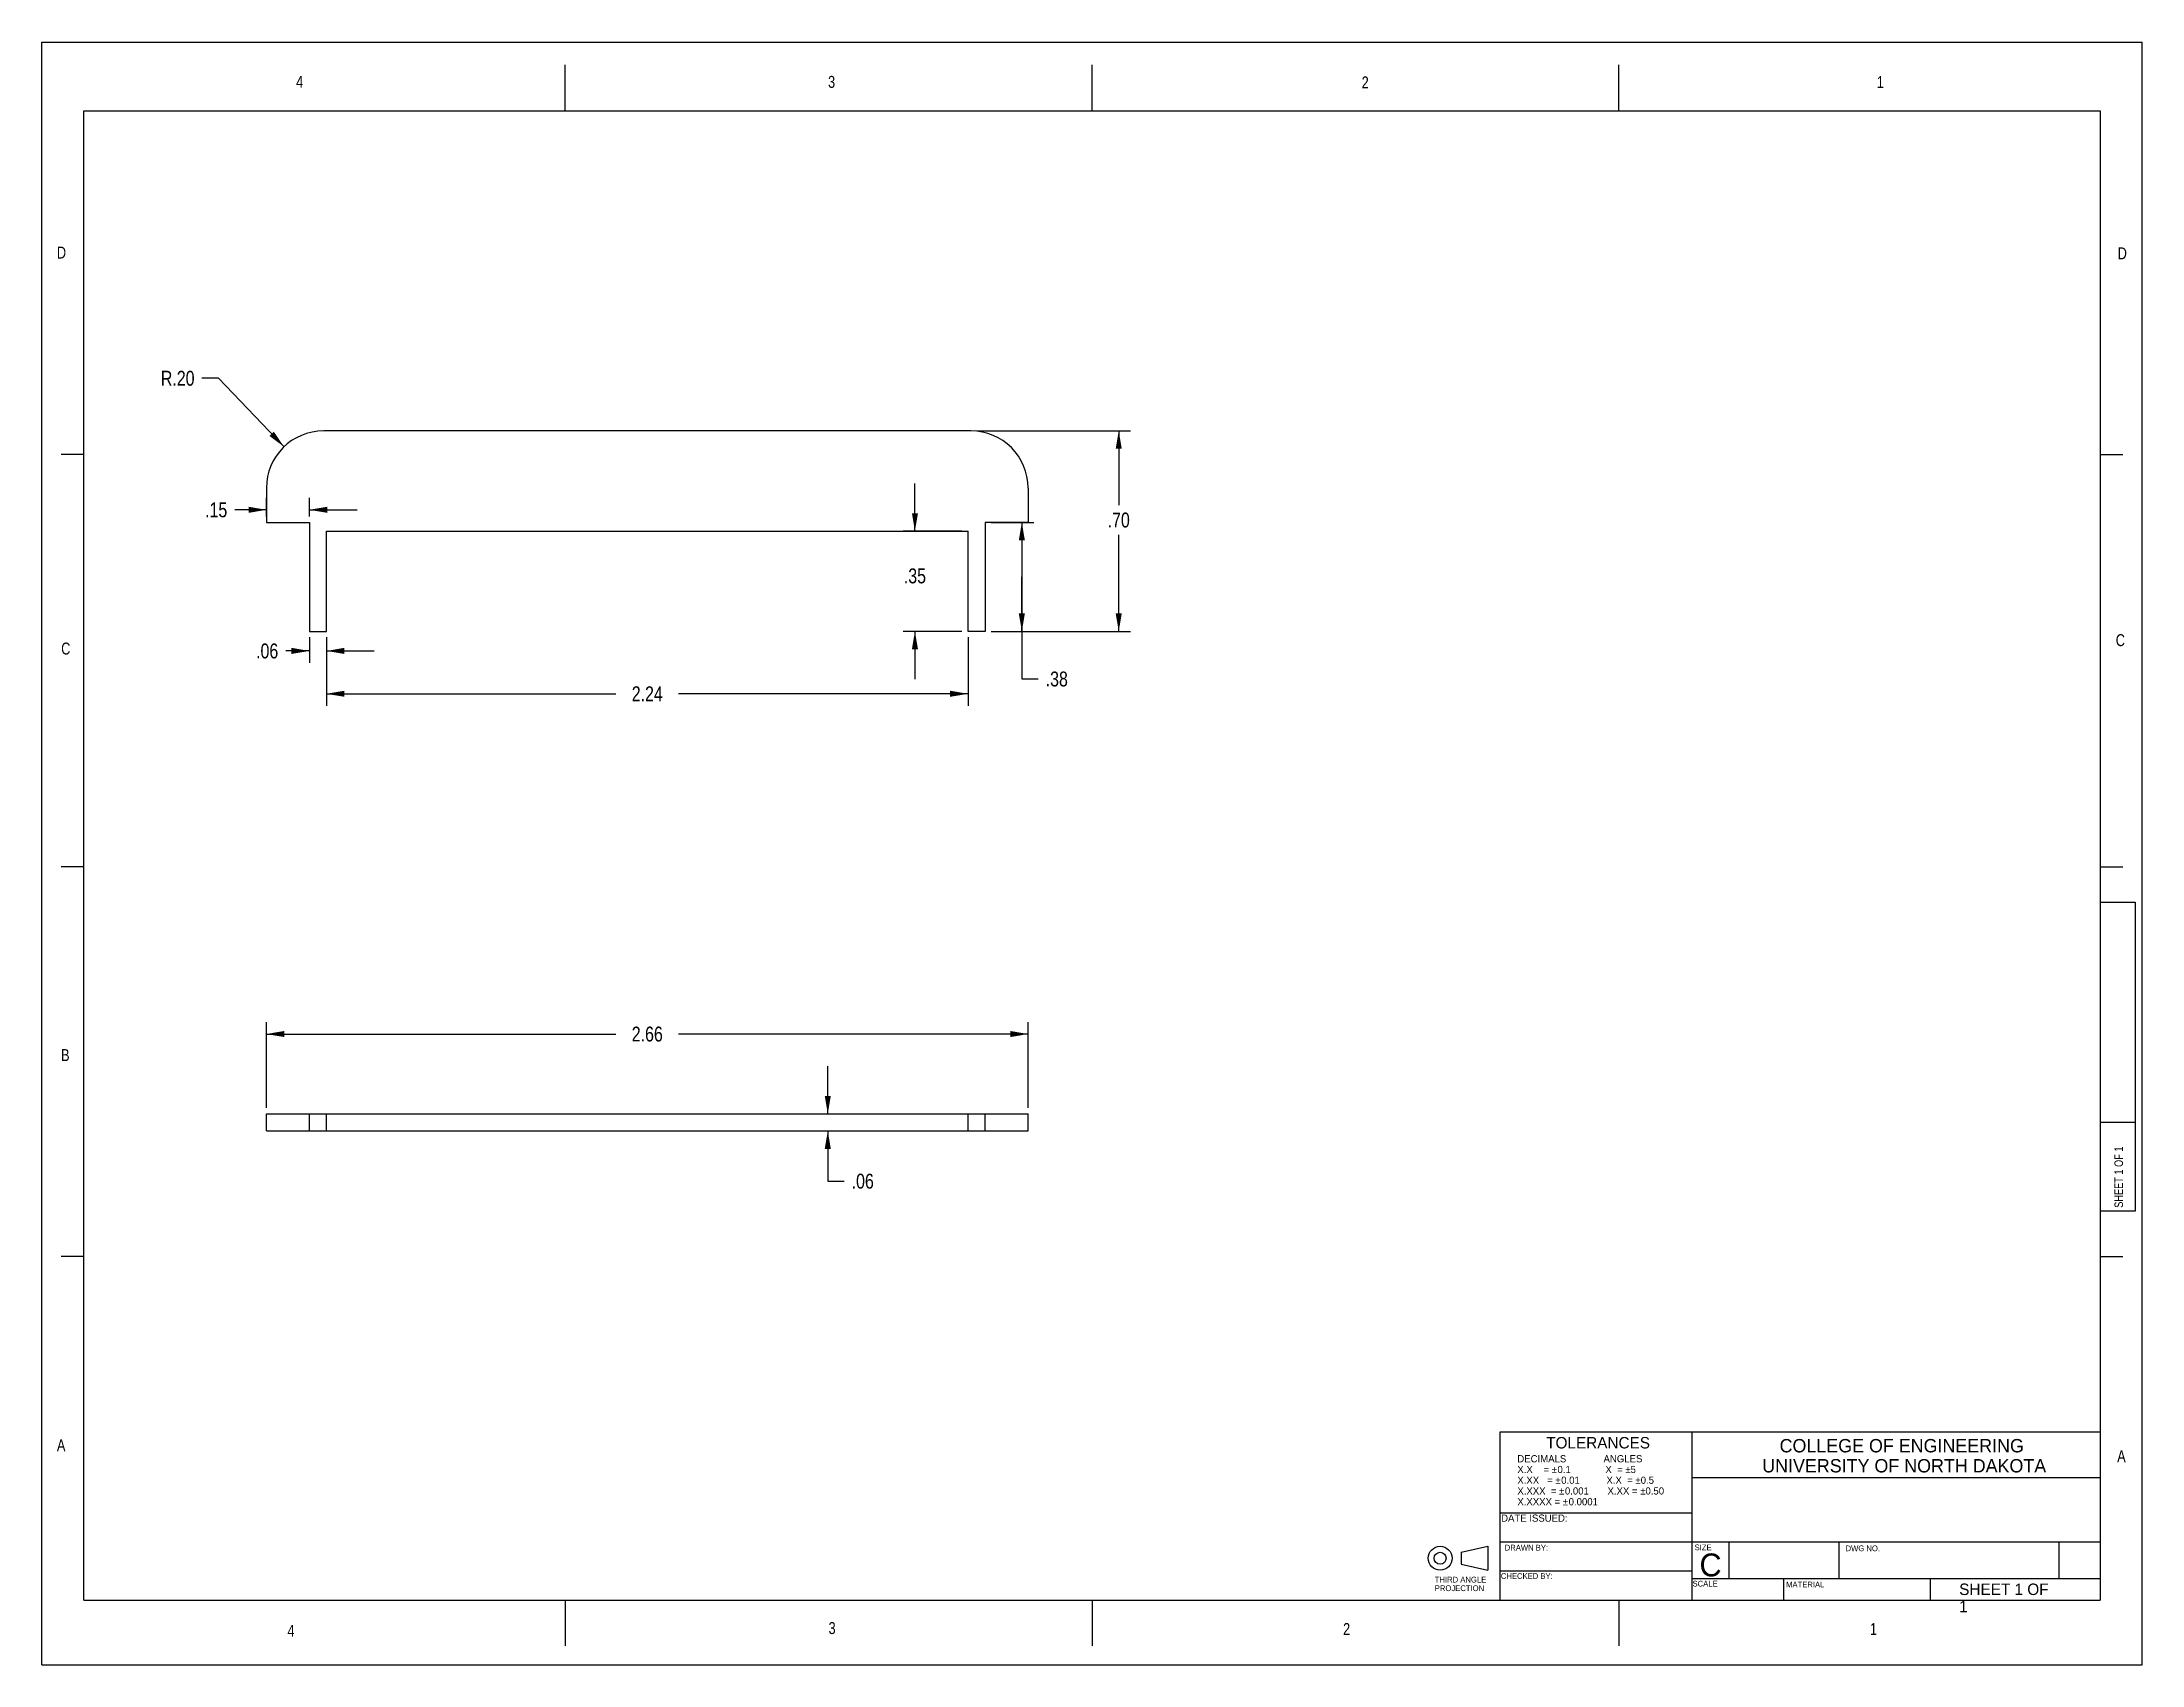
# Model space of a CAD drawing. Header units: inches. Extents: x 0 to 22, y 0 to 17.
import ezdxf

# ---------------------------------------------------------------- set-up
doc = ezdxf.new("R2010")
doc.units = ezdxf.units.IN
doc.header["$LTSCALE"] = 1.21
doc.header["$MEASUREMENT"] = 0
doc.layers.get('0').update_dxf_attribs({"linetype": 'CONTINUOUS'})
doc.styles.get("Standard").update_dxf_attribs({"font": 'txt', "width": 0.8})
doc.styles.add('TEXTSTYLE_2', font='bluprntb.ttf')
doc.styles.add('TEXTSTYLE_3', font='bluprnt.ttf')
doc.dimstyles.new('DIMSTYLE_1', dxfattribs={"dimtxt": 0.15625, "dimasz": 0.1875, "dimexe": 0.125, "dimexo": 0.0625, "dimgap": 0.078125, "dimtad": 0, "dimtih": 1, "dimtoh": 1, "dimlfac": 0.333333, "dimzin": 4, "dimdsep": 46, "dimtxsty": 'STANDARD', "dimblk": '_FILLED', "dimblk1": '_FILLED', "dimblk2": '_FILLED', "dimcen": 0.09, "dimazin": 1, "dimtfac": 1, "dimtofl": 0, "dimtmove": 0, "dimatfit": 3, "dimldrblk": '_FILLED', "dimfxl": 1, "dimtolj": 1, "dimtzin": 4, "dimarcsym": 0})
doc.dimstyles.new('DIMSTYLE_2', dxfattribs={"dimtxt": 0.15625, "dimasz": 0.1875, "dimexe": 0.125, "dimexo": 0.0625, "dimgap": 0.09, "dimtad": 0, "dimtih": 1, "dimtoh": 1, "dimlfac": 0.333333, "dimzin": 4, "dimdsep": 46, "dimtxsty": 'STANDARD', "dimblk": '_FILLED', "dimblk1": '_FILLED', "dimblk2": '_FILLED', "dimcen": 0.09, "dimazin": 1, "dimtfac": 1, "dimtofl": 0, "dimtmove": 0, "dimatfit": 3, "dimldrblk": '_FILLED', "dimfxl": 1, "dimtolj": 1, "dimtzin": 4, "dimarcsym": 0})

# ---------------------------------------------------------------- blocks, each defined once
blk = doc.blocks.new('_FILLED')
at = {"color": 0, "linetype": 'BYBLOCK'}
blk.add_solid([(0, 0), (-1, 0.17), (-1, -0.17)], dxfattribs=at)
blk = doc.blocks.new('*D0')
at = {"color": 2, "linetype": 'CONTINUOUS'}
for p, q in [((2.801, 10.622), (2.553, 10.622)), ((2.801, 10.765), (2.801, 10.497)), ((2.981, 10.765), (2.981, 10.497)), ((2.981, 10.622), (3.481, 10.622))]:
    blk.add_line(p, q, dxfattribs=at)
at = {"color": 2, "linetype": 'CONTINUOUS', "xscale": 0.1875, "yscale": 0.1875, "zscale": 0.1875}
blk.add_blockref('_FILLED', (2.801, 10.622), dxfattribs=at)
at = {"color": 2, "linetype": 'CONTINUOUS', "xscale": 0.1875, "yscale": 0.1875, "zscale": 0.1875, "rotation": 180}
blk.add_blockref('_FILLED', (2.981, 10.622), dxfattribs=at)
at = {"color": 2, "linetype": 'CONTINUOUS', "insert": (2.475, 10.7), "char_height": 0.1562, "width": 0.375, "attachment_point": 3, "line_spacing_factor": 0.9}
blk.add_mtext('.06', dxfattribs=at)
blk = doc.blocks.new('*D1')
at = {"color": 2, "linetype": 'CONTINUOUS'}
for p, q in [((9.793, 12.927), (11.405, 12.927)), ((11.28, 12.927), (11.28, 12.149)), ((11.28, 10.827), (11.28, 11.837)), ((9.943, 10.827), (11.405, 10.827))]:
    blk.add_line(p, q, dxfattribs=at)
at = {"color": 2, "linetype": 'CONTINUOUS', "xscale": 0.1875, "yscale": 0.1875, "zscale": 0.1875}
for p, rotation in [((11.28, 12.927), 90), ((11.28, 10.827), 270)]:
    blk.add_blockref('_FILLED', p, dxfattribs=dict(at, rotation=rotation))
at = {"color": 2, "linetype": 'CONTINUOUS', "insert": (11.28, 12.071), "char_height": 0.1562, "width": 0.375, "attachment_point": 2, "line_spacing_factor": 0.9}
blk.add_mtext('.70', dxfattribs=at)
blk = doc.blocks.new('*D2')
at = {"color": 2, "linetype": 'CONTINUOUS'}
for p, q in [((1.848, 13.478), (1.676, 13.478)), ((2.536, 12.76), (1.848, 13.478))]:
    blk.add_line(p, q, dxfattribs=at)
at = {"color": 2, "linetype": 'CONTINUOUS', "xscale": 0.1875, "yscale": 0.1875, "zscale": 0.1875, "rotation": 313.7779436436}
blk.add_blockref('_FILLED', (2.536, 12.76), dxfattribs=at)
at = {"color": 2, "linetype": 'CONTINUOUS', "insert": (1.598, 13.556), "char_height": 0.1562, "width": 0.5, "attachment_point": 3, "line_spacing_factor": 0.9}
blk.add_mtext('R.20', dxfattribs=at)
blk = doc.blocks.new('*D3')
at = {"color": 2, "linetype": 'CONTINUOUS'}
for p, q in [((2.351, 5.836), (2.351, 6.734)), ((2.351, 6.609), (6.013, 6.609)), ((10.331, 6.609), (6.669, 6.609)), ((10.331, 5.836), (10.331, 6.734))]:
    blk.add_line(p, q, dxfattribs=at)
at = {"color": 2, "linetype": 'CONTINUOUS', "xscale": 0.1875, "yscale": 0.1875, "zscale": 0.1875, "rotation": 180}
blk.add_blockref('_FILLED', (2.351, 6.609), dxfattribs=at)
at = {"color": 2, "linetype": 'CONTINUOUS', "xscale": 0.1875, "yscale": 0.1875, "zscale": 0.1875}
blk.add_blockref('_FILLED', (10.331, 6.609), dxfattribs=at)
at = {"color": 2, "linetype": 'CONTINUOUS', "insert": (6.341, 6.687), "char_height": 0.1562, "width": 0.5, "attachment_point": 2, "line_spacing_factor": 0.9}
blk.add_mtext('2.66', dxfattribs=at)
blk = doc.blocks.new('*D4')
at = {"color": 2, "linetype": 'CONTINUOUS'}
for p, q in [((8.232, 5.774), (8.232, 6.274)), ((8.232, 5.594), (8.232, 5.068)), ((8.232, 5.068), (8.404, 5.068))]:
    blk.add_line(p, q, dxfattribs=at)
at = {"color": 2, "linetype": 'CONTINUOUS', "xscale": 0.1875, "yscale": 0.1875, "zscale": 0.1875}
for p, rotation in [((8.232, 5.774), 270), ((8.232, 5.594), 90)]:
    blk.add_blockref('_FILLED', p, dxfattribs=dict(at, rotation=rotation))
at = {"color": 2, "linetype": 'CONTINUOUS', "insert": (8.482, 5.146), "char_height": 0.1562, "width": 0.375, "attachment_point": 1, "line_spacing_factor": 0.9}
blk.add_mtext('.06', dxfattribs=at)
blk = doc.blocks.new('*D5')
at = {"color": 2, "linetype": 'CONTINUOUS'}
for p, q in [((2.981, 10.765), (2.981, 10.048)), ((9.701, 10.765), (9.701, 10.048)), ((2.981, 10.173), (6.013, 10.173)), ((9.701, 10.173), (6.669, 10.173))]:
    blk.add_line(p, q, dxfattribs=at)
at = {"color": 2, "linetype": 'CONTINUOUS', "xscale": 0.1875, "yscale": 0.1875, "zscale": 0.1875, "rotation": 180}
blk.add_blockref('_FILLED', (2.981, 10.173), dxfattribs=at)
at = {"color": 2, "linetype": 'CONTINUOUS', "xscale": 0.1875, "yscale": 0.1875, "zscale": 0.1875}
blk.add_blockref('_FILLED', (9.701, 10.173), dxfattribs=at)
at = {"color": 2, "linetype": 'CONTINUOUS', "insert": (6.341, 10.251), "char_height": 0.1562, "width": 0.5, "attachment_point": 2, "line_spacing_factor": 0.9}
blk.add_mtext('2.24', dxfattribs=at)
blk = doc.blocks.new('*D6')
at = {"color": 2, "linetype": 'CONTINUOUS'}
for p, q in [((9.145, 11.877), (9.145, 12.377)), ((9.638, 11.877), (9.02, 11.877)), ((9.638, 10.827), (9.02, 10.827)), ((9.145, 10.827), (9.145, 10.327))]:
    blk.add_line(p, q, dxfattribs=at)
at = {"color": 2, "linetype": 'CONTINUOUS', "xscale": 0.1875, "yscale": 0.1875, "zscale": 0.1875}
for p, rotation in [((9.145, 11.877), 270), ((9.145, 10.827), 90)]:
    blk.add_blockref('_FILLED', p, dxfattribs=dict(at, rotation=rotation))
at = {"color": 2, "linetype": 'CONTINUOUS', "insert": (9.145, 11.486), "char_height": 0.1562, "width": 0.375, "attachment_point": 2, "line_spacing_factor": 0.9}
blk.add_mtext('.35', dxfattribs=at)
blk = doc.blocks.new('*D7')
at = {"color": 2, "linetype": 'CONTINUOUS'}
for p, q in [((9.943, 11.967), (10.39, 11.967)), ((10.265, 11.967), (10.265, 11.397)), ((10.265, 10.827), (10.265, 11.397)), ((10.265, 11.397), (10.265, 10.328)), ((9.943, 10.827), (10.39, 10.827)), ((10.265, 10.328), (10.437, 10.328))]:
    blk.add_line(p, q, dxfattribs=at)
at = {"color": 2, "linetype": 'CONTINUOUS', "xscale": 0.1875, "yscale": 0.1875, "zscale": 0.1875}
for p, rotation in [((10.265, 11.967), 90), ((10.265, 10.827), 270)]:
    blk.add_blockref('_FILLED', p, dxfattribs=dict(at, rotation=rotation))
at = {"color": 2, "linetype": 'CONTINUOUS', "insert": (10.515, 10.406), "char_height": 0.1562, "width": 0.375, "attachment_point": 1, "line_spacing_factor": 0.9}
blk.add_mtext('.38', dxfattribs=at)
blk = doc.blocks.new('*D8')
at = {"color": 2, "linetype": 'CONTINUOUS'}
for p, q in [((2.351, 12.03), (2.351, 12.225)), ((2.801, 12.03), (2.801, 12.225)), ((2.351, 12.1), (2.019, 12.1)), ((2.801, 12.1), (3.301, 12.1))]:
    blk.add_line(p, q, dxfattribs=at)
at = {"color": 2, "linetype": 'CONTINUOUS', "xscale": 0.1875, "yscale": 0.1875, "zscale": 0.1875}
blk.add_blockref('_FILLED', (2.351, 12.1), dxfattribs=at)
at = {"color": 2, "linetype": 'CONTINUOUS', "xscale": 0.1875, "yscale": 0.1875, "zscale": 0.1875, "rotation": 180}
blk.add_blockref('_FILLED', (2.801, 12.1), dxfattribs=at)
at = {"color": 2, "linetype": 'CONTINUOUS', "insert": (1.941, 12.178), "char_height": 0.1562, "width": 0.375, "attachment_point": 3, "line_spacing_factor": 0.9}
blk.add_mtext('.15', dxfattribs=at)

msp = doc.modelspace()

# ---------------------------------------------------------------- linework, layer by layer
at = {"color": 7, "linetype": 'CONTINUOUS'}
for p, q in [((0, 0), (0, 17)), ((0, 17), (22, 17)), ((22, 0), (22, 17)), ((5.48, 16.28), (5.48, 16.76)), ((11, 16.28), (11, 16.76)), ((16.52, 16.28), (16.52, 16.76)), ((0.44, 0.68), (0.44, 16.28)), ((0.44, 16.28), (21.56, 16.28)), ((21.56, 16.28), (21.56, 0.68)), ((9.731, 12.927), (2.951, 12.927)), ((0.44, 12.68), (0.2, 12.68)), ((21.56, 12.68), (21.8, 12.68)), ((2.351, 12.327), (2.351, 11.967)), ((10.331, 12.327), (10.331, 11.967)), ((2.351, 11.967), (2.801, 11.967)), ((2.801, 11.967), (2.801, 10.827)), ((10.331, 11.967), (9.881, 11.967)), ((9.881, 11.967), (9.881, 10.827)), ((2.981, 10.827), (2.981, 11.877)), ((2.981, 11.877), (9.701, 11.877)), ((9.701, 10.827), (9.701, 11.877)), ((2.801, 10.827), (2.981, 10.827)), ((9.881, 10.827), (9.701, 10.827)), ((0.44, 8.36), (0.2, 8.36)), ((21.56, 8.36), (21.8, 8.36)), ((21.56, 7.991), (21.927, 7.991)), ((21.927, 7.991), (21.927, 4.752)), ((2.351, 5.594), (2.351, 5.774)), ((2.351, 5.774), (10.331, 5.774)), ((2.801, 5.594), (2.801, 5.774)), ((2.981, 5.594), (2.981, 5.774)), ((9.701, 5.594), (9.701, 5.774)), ((9.881, 5.594), (9.881, 5.774)), ((10.331, 5.594), (10.331, 5.774)), ((2.351, 5.594), (10.331, 5.594)), ((21.56, 5.686), (21.927, 5.686)), ((21.927, 4.752), (21.56, 4.752)), ((0.44, 4.28), (0.2, 4.28)), ((21.56, 4.28), (21.8, 4.28)), ((21.56, 2.439), (15.272, 2.439)), ((15.272, 2.439), (15.272, 0.68)), ((17.288, 0.68), (17.288, 2.439)), ((21.56, 1.959), (17.288, 1.959)), ((17.288, 1.59), (15.272, 1.59)), ((14.866, 1.181), (15.147, 1.243)), ((14.866, 1.181), (14.866, 1.056)), ((15.147, 1.243), (15.147, 0.993)), ((21.56, 1.287), (15.272, 1.287)), ((17.672, 1.287), (17.672, 0.903)), ((18.824, 1.287), (18.824, 0.903)), ((21.128, 1.287), (21.128, 0.903)), ((14.866, 1.056), (15.147, 0.993)), ((17.288, 0.983), (15.272, 0.983)), ((21.56, 0.903), (17.288, 0.903)), ((18.248, 0.68), (18.248, 0.903)), ((19.784, 0.68), (19.784, 0.903)), ((0.44, 0.68), (21.56, 0.68)), ((5.48, 0.68), (5.48, 0.2)), ((11, 0.68), (11, 0.2)), ((16.52, 0.68), (16.52, 0.2)), ((0, 0), (22, 0))]:
    msp.add_line(p, q, dxfattribs=at)
for radius in [0.125, 0.0625]:
    msp.add_circle((14.647, 1.118), radius, dxfattribs=at)
for centre, start, end in [((2.951, 12.327), 90, 180), ((9.731, 12.327), 0, 90)]:
    msp.add_arc(centre, 0.6, start, end, dxfattribs=at)

# ---------------------------------------------------------------- texts
at = {"color": 2, "linetype": 'CONTINUOUS', "char_height": 0.125, "width": 0.1, "attachment_point": 1, "line_spacing_factor": 0.9}
for s, insert in [('4', (2.662, 16.645)), ('3', (8.235, 16.645)), ('2', (13.825, 16.639)), ('1', (19.222, 16.643)), ('D', (0.156, 14.857)), ('D', (21.745, 14.849)), ('C', (21.725, 10.797)), ('C', (0.201, 10.709)), ('B', (0.2, 6.451)), ('A', (0.156, 2.364)), ('A', (21.74, 2.249)), ('3', (8.24, 0.449)), ('2', (13.63, 0.439)), ('4', (2.571, 0.42)), ('1', (19.15, 0.439))]:
    msp.add_mtext(s, dxfattribs=dict(at, insert=insert))
at = {"color": 2, "linetype": 'CONTINUOUS', "insert": (21.711, 4.789), "char_height": 0.09, "width": 0.864, "attachment_point": 1, "rotation": 90, "line_spacing_factor": 0.9}
msp.add_mtext('SHEET 1 OF 1', dxfattribs=at)
at = {"color": 2, "linetype": 'CONTINUOUS', "line_spacing_factor": 0.9}
for s, insert, char_height, width, attachment_point, style in [('TOLERANCES', (15.758, 2.388), 0.12, 1.10131, 1, 'TEXTSTYLE_2'), (' COLLEGE OF ENGINEERING\\P  UNIVERSITY OF NORTH DAKOTA', (19.457, 2.367), 0.14, 3.32757, 2, 'TEXTSTYLE_2'), ('DECIMALS              ANGLES\\PX.X    = \\fgdt;{\\W1.0;{\\fgdt;`}}\\fBlueprint MT;{\\ftxt;\\W0.0001;\\H0.0001;\\~}{\\ftxt;\\W0.1666666667;\\H0.075; }0.1             X  = \\fgdt;{\\W1.0;{\\fgdt;`}}\\fBlueprint MT;5 \\PX.XX   = \\fgdt;{\\W1.0;{\\fgdt;`}}\\fBlueprint MT;{\\ftxt;\\W0.0001;\\H0.0001;\\~}{\\ftxt;\\W0.1666666667;\\H0.075; }0.01          X.X  = \\fgdt;{\\W1.0;{\\fgdt;`}}\\fBlueprint MT;0.5\\PX.XXX  = \\fgdt;{\\W1.0;{\\fgdt;`}}\\fBlueprint MT;{\\ftxt;\\W0.0001;\\H0.0001;\\~}{\\ftxt;\\W0.1666666667;\\H0.075; }0.001       X.XX = \\fgdt;{\\W1.0;{\\fgdt;`}}\\fBlueprint MT;0.50\\PX.XXXX = \\fgdt;{\\W1.0;{\\fgdt;`}}\\fBlueprint MT;{\\ftxt;\\W0.0001;\\H0.0001;\\~}{\\ftxt;\\W0.1666666667;\\H0.075; }0.0001', (15.456, 2.198), 0.075, 1.70458, 1, 'TEXTSTYLE_3'), ('DATE ISSUED:', (15.286, 1.576), 0.075, 0.71293, 1, 'TEXTSTYLE_2'), ('DRAWN BY:', (15.551, 1.259), 0.06, 0.49506, 2, 'TEXTSTYLE_2'), ('SIZE', (17.402, 1.262), 0.06, 0.16263, 2, 'TEXTSTYLE_3'), ('C', (17.364, 1.168), 0.24, 0.23444, 1, 'TEXTSTYLE_3'), ('DWG NO.', (19.075, 1.252), 0.06, 0.40795, 2, 'TEXTSTYLE_3'), ('THIRD ANGLE\\PPROJECTION', (14.591, 0.924), 0.06, 0.55784, 1, 'TEXTSTYLE_3'), ('CHECKED BY:', (15.555, 0.962), 0.06, 0.53351, 2, 'TEXTSTYLE_3'), ('SCALE', (17.423, 0.882), 0.06, 0.24834, 2, 'TEXTSTYLE_3'), ('MATERIAL', (18.472, 0.873), 0.06, 0.40147, 2, 'TEXTSTYLE_3'), ('SHEET 1 OF 1', (20.085, 0.853), 0.12, 0.99753, 1, 'TEXTSTYLE_3')]:
    msp.add_mtext(s, dxfattribs=dict(at, insert=insert, char_height=char_height, width=width, attachment_point=attachment_point, style=style))

# ---------------------------------------------------------------- dimensions: what is measured, and where the dimension line sits
at = {"color": 2, "linetype": 'CONTINUOUS'}
dim = msp.add_radius_dim(center=(2.951, 12.327), mpoint=(2.536, 12.76), text='R<>', dimstyle='DIMSTYLE_2', override={"dimpost": '<>'}, dxfattribs=at)
dim.commit()
dim.dimension.update_dxf_attribs({"geometry": '*D2', "text_midpoint": (1.348, 13.478), "dimtype": 164})
for base, p1, p2, angle, picture, middle in [((11.28, 12.927), (9.881, 10.827), (9.731, 12.927), 90, '*D1', (11.292, 11.993)), ((9.145, 11.877), (9.701, 10.827), (9.701, 11.877), 90, '*D6', (9.16, 11.408)), ((10.265, 10.827), (9.881, 11.967), (9.881, 10.827), 270, '*D7', (10.718, 10.328)), ((2.801, 10.622), (2.981, 10.827), (2.801, 10.827), 180, '*D0', (2.299, 10.622)), ((8.232, 5.594), (9.701, 5.774), (9.701, 5.594), 270, '*D4', (8.681, 5.068))]:
    dim = msp.add_linear_dim(base=base, p1=p1, p2=p2, angle=angle, dimstyle='DIMSTYLE_1', dxfattribs=at)
    dim.commit()
    dim.dimension.update_dxf_attribs({"geometry": picture, "text_midpoint": middle, "dimtype": 160})
for base, p1, p2, picture, middle in [((2.801, 12.1), (2.351, 12.287), (2.801, 12.287), '*D8', (1.769, 12.1)), ((9.701, 10.173), (2.981, 10.827), (9.701, 10.827), '*D5', (6.345, 10.173)), ((10.331, 6.609), (2.351, 5.774), (10.331, 5.774), '*D3', (6.341, 6.609))]:
    dim = msp.add_linear_dim(base=base, p1=p1, p2=p2, dimstyle='DIMSTYLE_1', dxfattribs=at)
    dim.commit()
    dim.dimension.update_dxf_attribs({"geometry": picture, "text_midpoint": middle, "dimtype": 160})

doc.saveas('drawing.dxf')
